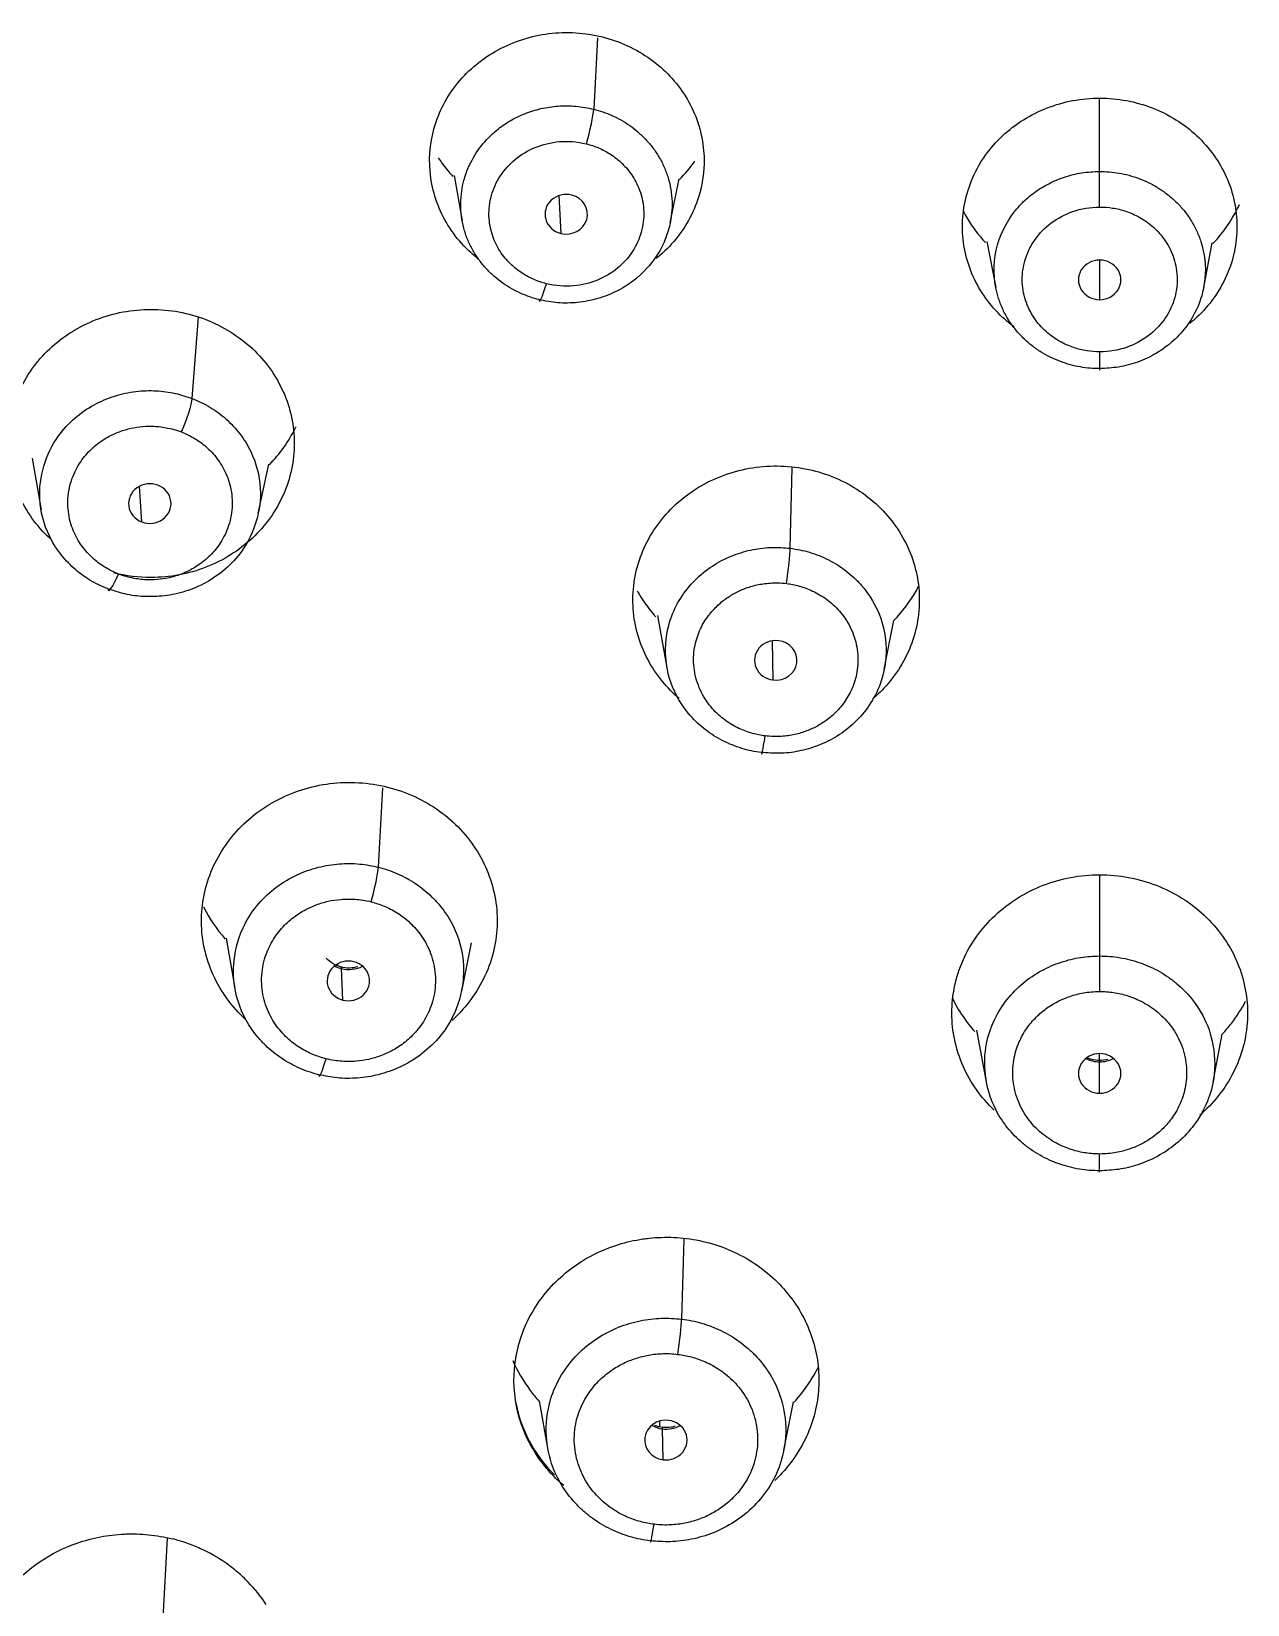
# Model space of a CAD drawing. Extents: x 1777 to 3131, y 3495 to 4487.
# Drawn here: x 2228.59 to 2241.49, y 4072.56 to 4089.24 of the extents above; entities that cross this region are included whole.
import ezdxf

# ---------------------------------------------------------------- set-up
doc = ezdxf.new("R2010")
doc.units = 0
doc.header["$LTSCALE"] = 30
doc.header["$MEASUREMENT"] = 0
doc.layers.add('\\M+5B3DF\\M+5B4E7\\M+5CFDF', color=3, linetype='CONTINUOUS', lineweight=9)

msp = doc.modelspace()

# ---------------------------------------------------------------- linework, layer by layer
at = {"layer": '\\M+5B3DF\\M+5B4E7\\M+5CFDF', "color": 0, "lineweight": -3}
for p, q in [((2234.596, 4089.175), (2234.557, 4088.418)), ((2239.924, 4087.758), (2239.924, 4088.534)), ((2233.076, 4087.714), (2233.162, 4087.235)), ((2235.368, 4087.213), (2235.463, 4087.678)), ((2239.924, 4087.38), (2239.924, 4087.758)), ((2234.189, 4087.502), (2234.208, 4087.101)), ((2238.728, 4087.015), (2238.821, 4086.528)), ((2241.028, 4086.528), (2241.118, 4087)), ((2239.924, 4086.818), (2239.924, 4086.397)), ((2230.299, 4085.35), (2230.367, 4086.212)), ((2239.924, 4085.845), (2239.924, 4085.652)), ((2228.602, 4084.716), (2228.695, 4084.17)), ((2231, 4084.13), (2231.111, 4084.654)), ((2236.642, 4083.762), (2236.664, 4084.615)), ((2229.763, 4084.042), (2229.739, 4084.42)), ((2235.233, 4083.049), (2235.334, 4082.496)), ((2237.64, 4082.482), (2237.742, 4082.997)), ((2236.449, 4082.782), (2236.458, 4082.366)), ((2232.273, 4080.381), (2232.319, 4081.221)), ((2239.924, 4080.301), (2239.924, 4079.44)), ((2230.66, 4079.628), (2230.751, 4079.1)), ((2233.157, 4079.067), (2233.261, 4079.579)), ((2231.84, 4079.356), (2231.841, 4079.338)), ((2239.924, 4079.44), (2239.924, 4079.063)), ((2231.879, 4079.322), (2231.876, 4079.321)), ((2231.897, 4078.971), (2231.883, 4079.306)), ((2238.618, 4078.654), (2238.721, 4078.104)), ((2241.127, 4078.104), (2241.223, 4078.612)), ((2239.924, 4078.333), (2239.924, 4078.405)), ((2239.924, 4077.984), (2239.924, 4078.317)), ((2239.924, 4077.147), (2239.924, 4077.34)), ((2235.514, 4076.437), (2235.49, 4075.59)), ((2233.98, 4074.724), (2234.069, 4074.22)), ((2236.575, 4074.201), (2236.675, 4074.714)), ((2235.259, 4074.449), (2235.258, 4074.509)), ((2235.293, 4074.098), (2235.287, 4074.426)), ((2229.99, 4072.419), (2230.038, 4073.266))]:
    msp.add_line(p, q, dxfattribs=at)
for centre, major_axis, ratio, start_param, end_param in [((2234.48, 4088.157), (0.073, 0.291), 0.092301, 4.35914, 5.844506), ((2234.266, 4087.304), (0.225, 0), 0.934348, 1.308545, 4.450138), ((2234.266, 4087.304), (0.225, 0), 0.934348, 4.450138, 7.59173), ((2239.924, 4086.608), (0.225, 0), 0.934363, 1.570796, 4.712389), ((2239.924, 4086.608), (0.225, 0), 0.934363, 4.712389, 7.853982), ((2234.055, 4086.674), (-0.073, -0.291), 0.092301, 5.984132, 7.500733), ((2230.185, 4085.102), (0.108, 0.28), 0.136474, 4.373342, 5.85552), ((2229.849, 4084.236), (0.225, 0), 0.934366, 1.17717, 4.318763), ((2229.849, 4084.236), (0.225, 0), 0.934366, 4.318763, 7.460356), ((2236.603, 4083.495), (0.037, 0.298), 0.046549, 4.350592, 5.83277), ((2229.518, 4083.596), (-0.108, -0.28), 0.136474, 5.995146, 7.514935), ((2236.488, 4082.574), (0.225, 0), 0.934409, 1.439557, 4.58115), ((2236.488, 4082.574), (0.225, 0), 0.934409, 4.58115, 7.722742), ((2236.375, 4081.88), (-0.037, -0.298), 0.046549, 5.972396, 7.492185), ((2232.196, 4080.121), (0.073, 0.291), 0.092301, 4.35914, 5.83813), ((2231.955, 4079.175), (0.225, 0), 0.934445, 1.308099, 4.449692), ((2231.961, 4079.574), (-0.3, 0.005), 0.926447, 1.053086, 1.323067), ((2231.961, 4079.574), (-0.3, 0.005), 0.926447, 1.323067, 2.090646), ((2231.955, 4079.175), (0.225, 0), 0.934445, 4.449692, 7.591285), ((2231.718, 4078.456), (-0.073, -0.291), 0.092301, 5.977756, 7.500733), ((2239.924, 4078.194), (0.225, 0), 0.934476, 1.570796, 4.712389), ((2239.924, 4078.595), (-0.3, 0), 0.92618, 1.054152, 1.570796), ((2239.924, 4078.194), (0.225, 0), 0.934476, 4.712389, 7.853982), ((2239.924, 4078.595), (-0.3, 0), 0.92618, 1.570796, 2.08744), ((2235.451, 4075.323), (-0.037, -0.298), 0.046549, 1.208999, 2.684802), ((2235.328, 4074.955), (1.62, -0.014), 0.92505, 3.312758, 3.897767), ((2235.323, 4074.307), (0.225, 0), 0.934536, 1.439287, 4.580879), ((2235.323, 4074.307), (0.225, 0), 0.934536, 4.580879, 7.722472), ((2235.326, 4074.699), (-0.298, 0.003), 0.92505, 1.035314, 1.447941), ((2235.248, 4074.144), (-0.037, -0.298), 0.046549, 2.824428, 3.140563), ((2235.326, 4074.699), (-0.298, 0.003), 0.92505, 1.447941, 2.107481), ((2235.197, 4073.521), (0.037, 0.298), 0.046549, 2.824428, 4.350592)]:
    msp.add_ellipse(centre, major_axis=major_axis, ratio=ratio, start_param=start_param, end_param=end_param, dxfattribs=at)
for points, knots in [([(2233.333, 4086.828), (2233.278, 4086.872), (2233.226, 4086.919), (2233.116, 4087.037), (2233.059, 4087.11), (2232.917, 4087.341), (2232.854, 4087.514), (2232.805, 4087.865), (2232.817, 4088.048), (2232.891, 4088.305), (2232.925, 4088.39), (2233.009, 4088.55), (2233.059, 4088.625), (2233.175, 4088.767), (2233.241, 4088.833), (2233.384, 4088.95), (2233.461, 4089.002), (2233.71, 4089.137), (2233.893, 4089.195), (2234.271, 4089.242), (2234.464, 4089.23), (2234.649, 4089.184)], [0, 0, 0, 0, 0.055336, 0.055336, 0.128002, 0.128002, 0.273335, 0.273335, 0.418668, 0.418668, 0.491335, 0.491335, 0.564001, 0.564001, 0.636668, 0.636668, 0.709334, 0.709334, 0.854667, 0.854667, 1, 1, 1, 1]), ([(2234.649, 4089.184), (2234.742, 4089.16), (2234.831, 4089.129), (2235.001, 4089.051), (2235.083, 4089.003), (2235.235, 4088.894), (2235.304, 4088.834), (2235.429, 4088.7), (2235.486, 4088.626), (2235.628, 4088.396), (2235.691, 4088.223), (2235.741, 4087.871), (2235.728, 4087.689), (2235.654, 4087.431), (2235.62, 4087.347), (2235.536, 4087.187), (2235.486, 4087.111), (2235.37, 4086.97), (2235.304, 4086.904), (2235.229, 4086.842), (2235.224, 4086.838), (2235.22, 4086.835)], [0, 0, 0, 0, 0.090422, 0.090422, 0.180844, 0.180844, 0.271266, 0.271266, 0.361688, 0.361688, 0.542532, 0.542532, 0.723376, 0.723376, 0.813798, 0.813798, 0.90422, 0.90422, 0.994642, 0.994642, 1, 1, 1, 1]), ([(2239.016, 4086.109), (2238.974, 4086.141), (2238.933, 4086.175), (2238.761, 4086.336), (2238.652, 4086.488), (2238.507, 4086.815), (2238.469, 4086.995), (2238.469, 4087.261), (2238.478, 4087.351), (2238.515, 4087.526), (2238.543, 4087.611), (2238.615, 4087.775), (2238.661, 4087.855), (2238.766, 4088.003), (2238.826, 4088.072), (2239.03, 4088.262), (2239.19, 4088.362), (2239.543, 4088.499), (2239.732, 4088.535), (2239.924, 4088.535)], [0, 0, 0, 0, 0.045156, 0.045156, 0.204297, 0.204297, 0.363437, 0.363437, 0.443008, 0.443008, 0.522578, 0.522578, 0.602148, 0.602148, 0.681719, 0.681719, 0.840859, 0.840859, 1, 1, 1, 1]), ([(2239.924, 4088.535), (2240.021, 4088.535), (2240.115, 4088.526), (2240.301, 4088.491), (2240.394, 4088.465), (2240.57, 4088.397), (2240.654, 4088.355), (2240.812, 4088.256), (2240.887, 4088.199), (2241.088, 4088.01), (2241.197, 4087.858), (2241.342, 4087.531), (2241.38, 4087.352), (2241.38, 4087.085), (2241.371, 4086.995), (2241.334, 4086.82), (2241.306, 4086.736), (2241.233, 4086.571), (2241.188, 4086.491), (2241.083, 4086.343), (2241.022, 4086.275), (2240.931, 4086.189), (2240.906, 4086.167), (2240.881, 4086.147)], [0, 0, 0, 0, 0.080978, 0.080978, 0.161956, 0.161956, 0.242935, 0.242935, 0.323913, 0.323913, 0.485869, 0.485869, 0.647826, 0.647826, 0.728804, 0.728804, 0.809782, 0.809782, 0.89076, 0.89076, 0.971739, 0.971739, 1, 1, 1, 1]), ([(2233.147, 4087.377), (2233.142, 4087.529), (2233.206, 4087.84), (2233.442, 4088.14), (2233.668, 4088.297), (2233.826, 4088.374), (2233.998, 4088.428), (2234.181, 4088.455), (2234.371, 4088.455), (2234.495, 4088.43), (2234.557, 4088.418)], [0, 0, 0, 0, 0.23603, 0.472143, 0.55592, 0.641379, 0.728518, 0.817335, 0.90783, 1, 1, 1, 1]), ([(2234.557, 4088.418), (2234.59, 4088.409), (2234.656, 4088.39), (2234.753, 4088.352), (2234.848, 4088.304), (2234.941, 4088.246), (2235.029, 4088.177), (2235.111, 4088.098), (2235.186, 4088.009), (2235.252, 4087.911), (2235.307, 4087.803), (2235.35, 4087.688), (2235.378, 4087.566), (2235.386, 4087.482), (2235.388, 4087.439), (2235.388, 4087.439)], [0, 0, 0, 0, 0.071041, 0.14432, 0.219836, 0.297588, 0.377575, 0.459797, 0.544253, 0.630941, 0.71986, 0.81101, 0.904389, 0.999996, 1, 1, 1, 1]), ([(2232.908, 4087.903), (2232.921, 4087.883), (2232.968, 4087.814), (2233.022, 4087.749), (2233.063, 4087.704)], [0, 0, 0, 0, 0.281668, 1, 1, 1, 1]), ([(2235.469, 4087.673), (2235.525, 4087.73), (2235.58, 4087.795), (2235.628, 4087.865), (2235.631, 4087.868)], [0, 0, 0, 0, 0.943951, 1, 1, 1, 1]), ([(2238.816, 4086.867), (2238.816, 4086.867), (2238.841, 4087.02), (2238.924, 4087.219), (2239.099, 4087.426), (2239.23, 4087.538), (2239.382, 4087.632), (2239.551, 4087.703), (2239.734, 4087.749), (2239.861, 4087.755), (2239.924, 4087.758)], [0, 0, 0, 0, 0.000015, 0.309012, 0.418687, 0.53056, 0.64463, 0.760894, 0.879352, 1, 1, 1, 1]), ([(2239.924, 4087.758), (2239.958, 4087.757), (2240.027, 4087.755), (2240.131, 4087.741), (2240.237, 4087.718), (2240.342, 4087.684), (2240.447, 4087.639), (2240.548, 4087.583), (2240.645, 4087.515), (2240.736, 4087.436), (2240.819, 4087.346), (2240.892, 4087.244), (2240.953, 4087.133), (2241.033, 4086.931), (2241.053, 4086.753), (2241.041, 4086.622)], [0, 0, 0, 0, 0.054926, 0.111582, 0.169967, 0.230082, 0.291925, 0.355496, 0.420794, 0.487818, 0.556567, 0.627042, 0.699239, 0.77316, 1, 1, 1, 1]), ([(2233.977, 4086.398), (2233.945, 4086.407), (2233.879, 4086.425), (2233.783, 4086.464), (2233.687, 4086.512), (2233.595, 4086.57), (2233.507, 4086.638), (2233.424, 4086.717), (2233.349, 4086.805), (2233.283, 4086.904), (2233.228, 4087.011), (2233.185, 4087.127), (2233.157, 4087.25), (2233.148, 4087.334), (2233.147, 4087.377), (2233.147, 4087.377)], [0, 0, 0, 0, 0.070759, 0.143803, 0.21913, 0.296743, 0.376642, 0.458827, 0.543299, 0.630059, 0.719108, 0.810447, 0.904077, 0.999997, 1, 1, 1, 1]), ([(2235.388, 4087.439), (2235.393, 4087.272), (2235.33, 4086.998), (2235.142, 4086.742), (2234.978, 4086.593), (2234.817, 4086.488), (2234.606, 4086.404), (2234.39, 4086.363), (2234.178, 4086.358), (2234.043, 4086.385), (2233.977, 4086.398)], [0, 0, 0, 0, 0.257114, 0.415149, 0.472783, 0.586671, 0.696334, 0.801775, 0.902996, 1, 1, 1, 1]), ([(2238.477, 4087.336), (2238.49, 4087.311), (2238.556, 4087.192), (2238.639, 4087.082), (2238.713, 4087.003)], [0, 0, 0, 0, 0.211254, 1, 1, 1, 1]), ([(2241.126, 4086.993), (2241.128, 4086.995), (2241.234, 4087.107), (2241.331, 4087.246), (2241.401, 4087.394), (2241.407, 4087.408)], [0, 0, 0, 0, 0.016612, 0.906155, 1, 1, 1, 1]), ([(2239.924, 4085.667), (2239.891, 4085.668), (2239.822, 4085.669), (2239.718, 4085.683), (2239.613, 4085.706), (2239.508, 4085.74), (2239.403, 4085.784), (2239.302, 4085.84), (2239.205, 4085.908), (2239.114, 4085.987), (2239.031, 4086.078), (2238.957, 4086.179), (2238.896, 4086.291), (2238.808, 4086.513), (2238.792, 4086.715), (2238.816, 4086.867)], [0, 0, 0, 0, 0.052708, 0.107117, 0.163228, 0.221042, 0.280559, 0.341779, 0.404704, 0.469333, 0.535668, 0.603708, 0.673456, 0.74491, 1, 1, 1, 1]), ([(2241.041, 4086.622), (2241.037, 4086.586), (2241.017, 4086.448), (2240.954, 4086.281), (2240.837, 4086.097), (2240.711, 4085.957), (2240.53, 4085.824), (2240.333, 4085.732), (2240.129, 4085.677), (2239.992, 4085.67), (2239.924, 4085.667)], [0, 0, 0, 0, 0.068824, 0.266866, 0.339135, 0.481875, 0.619328, 0.751498, 0.878388, 1, 1, 1, 1]), ([(2228.791, 4083.865), (2228.79, 4083.866), (2228.789, 4083.867), (2228.717, 4083.934), (2228.654, 4084.006), (2228.544, 4084.16), (2228.496, 4084.243), (2228.383, 4084.5), (2228.343, 4084.687), (2228.343, 4085.057), (2228.382, 4085.244), (2228.496, 4085.501), (2228.544, 4085.585), (2228.654, 4085.739), (2228.717, 4085.811), (2228.857, 4085.943), (2228.935, 4086.003), (2229.1, 4086.106), (2229.187, 4086.15), (2229.465, 4086.258), (2229.662, 4086.295), (2230.06, 4086.295), (2230.258, 4086.259), (2230.443, 4086.187)], [0, 0, 0, 0, 0.001088, 0.001088, 0.072439, 0.072439, 0.14379, 0.14379, 0.286492, 0.286492, 0.429193, 0.429193, 0.500544, 0.500544, 0.571895, 0.571895, 0.643246, 0.643246, 0.714597, 0.714597, 0.857298, 0.857298, 1, 1, 1, 1]), ([(2230.443, 4086.187), (2230.536, 4086.151), (2230.623, 4086.107), (2230.788, 4086.004), (2230.866, 4085.945), (2231.007, 4085.813), (2231.07, 4085.741), (2231.18, 4085.587), (2231.228, 4085.504), (2231.341, 4085.247), (2231.381, 4085.06), (2231.381, 4084.69), (2231.341, 4084.503), (2231.228, 4084.246), (2231.18, 4084.162), (2231.07, 4084.008), (2231.007, 4083.936), (2230.867, 4083.804), (2230.789, 4083.744), (2230.624, 4083.641), (2230.537, 4083.597), (2230.259, 4083.489), (2230.062, 4083.453), (2229.73, 4083.452), (2229.598, 4083.468), (2229.469, 4083.5)], [0, 0, 0, 0, 0.065216, 0.065216, 0.130431, 0.130431, 0.195647, 0.195647, 0.260862, 0.260862, 0.391294, 0.391294, 0.521725, 0.521725, 0.586941, 0.586941, 0.652156, 0.652156, 0.717372, 0.717372, 0.782587, 0.782587, 0.913019, 0.913019, 1, 1, 1, 1]), ([(2228.682, 4084.284), (2228.67, 4084.518), (2228.768, 4084.846), (2229.045, 4085.146), (2229.25, 4085.289), (2229.472, 4085.382), (2229.696, 4085.431), (2229.913, 4085.437), (2230.116, 4085.412), (2230.239, 4085.37), (2230.299, 4085.35)], [0, 0, 0, 0, 0.317545, 0.431281, 0.539615, 0.64254, 0.740048, 0.832131, 0.918783, 1, 1, 1, 1]), ([(2230.299, 4085.35), (2230.331, 4085.337), (2230.395, 4085.31), (2230.487, 4085.26), (2230.575, 4085.201), (2230.658, 4085.134), (2230.735, 4085.059), (2230.806, 4084.977), (2230.868, 4084.886), (2230.968, 4084.703), (2231.013, 4084.535), (2231.021, 4084.399), (2231.021, 4084.399)], [0, 0, 0, 0, 0.079501, 0.160311, 0.242431, 0.325859, 0.410595, 0.496638, 0.583987, 0.672642, 0.999999, 1, 1, 1, 1]), ([(2231.117, 4084.648), (2231.228, 4084.763), (2231.325, 4084.898), (2231.397, 4085.044), (2231.4, 4085.049)], [0, 0, 0, 0, 0.965831, 1, 1, 1, 1]), ([(2235.463, 4082.168), (2235.399, 4082.224), (2235.34, 4082.284), (2235.166, 4082.496), (2235.076, 4082.666), (2234.974, 4083.024), (2234.96, 4083.214), (2234.999, 4083.49), (2235.022, 4083.582), (2235.086, 4083.758), (2235.126, 4083.842), (2235.226, 4084.004), (2235.285, 4084.08), (2235.415, 4084.22), (2235.487, 4084.283), (2235.726, 4084.455), (2235.906, 4084.538), (2236.291, 4084.635), (2236.492, 4084.647), (2236.691, 4084.623)], [0, 0, 0, 0, 0.067762, 0.067762, 0.223135, 0.223135, 0.378508, 0.378508, 0.456195, 0.456195, 0.533881, 0.533881, 0.611568, 0.611568, 0.689254, 0.689254, 0.844627, 0.844627, 1, 1, 1, 1]), ([(2236.691, 4084.623), (2236.79, 4084.611), (2236.887, 4084.59), (2237.074, 4084.53), (2237.166, 4084.491), (2237.338, 4084.398), (2237.419, 4084.344), (2237.568, 4084.222), (2237.637, 4084.153), (2237.818, 4083.932), (2237.908, 4083.761), (2238.011, 4083.404), (2238.024, 4083.213), (2237.986, 4082.938), (2237.963, 4082.845), (2237.899, 4082.67), (2237.858, 4082.585), (2237.759, 4082.424), (2237.7, 4082.347), (2237.597, 4082.237), (2237.556, 4082.198), (2237.513, 4082.161)], [0, 0, 0, 0, 0.086311, 0.086311, 0.172622, 0.172622, 0.258933, 0.258933, 0.345244, 0.345244, 0.517866, 0.517866, 0.690489, 0.690489, 0.7768, 0.7768, 0.863111, 0.863111, 0.949422, 0.949422, 1, 1, 1, 1]), ([(2231.021, 4084.399), (2231.033, 4084.165), (2230.935, 4083.836), (2230.658, 4083.537), (2230.453, 4083.394), (2230.233, 4083.301), (2230.008, 4083.252), (2229.791, 4083.245), (2229.588, 4083.27), (2229.463, 4083.312), (2229.403, 4083.332)], [0, 0, 0, 0, 0.318047, 0.431252, 0.539193, 0.641871, 0.739289, 0.831449, 0.918352, 1, 1, 1, 1]), ([(2229.403, 4083.332), (2229.371, 4083.346), (2229.305, 4083.373), (2229.213, 4083.424), (2229.124, 4083.483), (2229.041, 4083.551), (2228.965, 4083.626), (2228.895, 4083.708), (2228.834, 4083.797), (2228.734, 4083.98), (2228.689, 4084.149), (2228.682, 4084.284), (2228.682, 4084.284)], [0, 0, 0, 0, 0.080884, 0.162636, 0.245257, 0.328749, 0.413111, 0.498345, 0.584452, 0.671432, 0.999997, 1, 1, 1, 1]), ([(2235.32, 4082.652), (2235.316, 4082.783), (2235.351, 4082.999), (2235.487, 4083.262), (2235.646, 4083.449), (2235.833, 4083.593), (2236.036, 4083.694), (2236.244, 4083.753), (2236.447, 4083.778), (2236.578, 4083.767), (2236.642, 4083.762)], [0, 0, 0, 0, 0.204916, 0.33743, 0.463649, 0.583562, 0.697162, 0.804439, 0.905387, 1, 1, 1, 1]), ([(2236.642, 4083.762), (2236.676, 4083.757), (2236.745, 4083.747), (2236.848, 4083.721), (2236.949, 4083.685), (2237.048, 4083.641), (2237.143, 4083.587), (2237.234, 4083.524), (2237.319, 4083.452), (2237.467, 4083.299), (2237.612, 4083.055), (2237.655, 4082.814), (2237.658, 4082.708)], [0, 0, 0, 0, 0.063427, 0.127899, 0.193416, 0.259977, 0.327583, 0.396232, 0.465923, 0.536657, 0.797869, 1, 1, 1, 1]), ([(2237.742, 4082.996), (2237.835, 4083.093), (2237.927, 4083.216), (2237.998, 4083.349), (2238.007, 4083.366)], [0, 0, 0, 0, 0.87415, 1, 1, 1, 1]), ([(2235.019, 4083.309), (2235.044, 4083.265), (2235.104, 4083.17), (2235.174, 4083.082), (2235.216, 4083.035)], [0, 0, 0, 0, 0.446358, 1, 1, 1, 1]), ([(2237.658, 4082.708), (2237.661, 4082.577), (2237.627, 4082.36), (2237.491, 4082.098), (2237.333, 4081.911), (2237.146, 4081.767), (2236.943, 4081.666), (2236.735, 4081.606), (2236.531, 4081.582), (2236.4, 4081.592), (2236.336, 4081.597)], [0, 0, 0, 0, 0.20536, 0.337263, 0.463034, 0.582676, 0.696191, 0.803583, 0.904852, 1, 1, 1, 1]), ([(2236.336, 4081.597), (2236.301, 4081.602), (2236.23, 4081.612), (2236.127, 4081.64), (2236.025, 4081.675), (2235.926, 4081.72), (2235.831, 4081.774), (2235.741, 4081.837), (2235.657, 4081.908), (2235.51, 4082.061), (2235.365, 4082.305), (2235.322, 4082.547), (2235.32, 4082.652)], [0, 0, 0, 0, 0.06457, 0.129833, 0.19579, 0.262441, 0.329787, 0.397828, 0.466566, 0.536001, 0.79822, 1, 1, 1, 1]), ([(2230.865, 4078.766), (2230.838, 4078.791), (2230.812, 4078.817), (2230.719, 4078.916), (2230.658, 4078.995), (2230.505, 4079.244), (2230.437, 4079.43), (2230.384, 4079.809), (2230.397, 4080.005), (2230.477, 4080.283), (2230.513, 4080.374), (2230.604, 4080.546), (2230.658, 4080.628), (2230.783, 4080.78), (2230.854, 4080.852), (2231.007, 4080.978), (2231.091, 4081.034), (2231.359, 4081.179), (2231.556, 4081.242), (2231.964, 4081.292), (2232.171, 4081.28), (2232.371, 4081.23)], [0, 0, 0, 0, 0.027819, 0.027819, 0.102602, 0.102602, 0.252169, 0.252169, 0.401735, 0.401735, 0.476518, 0.476518, 0.551301, 0.551301, 0.626084, 0.626084, 0.700867, 0.700867, 0.850434, 0.850434, 1, 1, 1, 1]), ([(2232.371, 4081.23), (2232.471, 4081.205), (2232.567, 4081.171), (2232.75, 4081.087), (2232.839, 4081.035), (2233.002, 4080.918), (2233.076, 4080.853), (2233.212, 4080.709), (2233.272, 4080.629), (2233.426, 4080.381), (2233.493, 4080.194), (2233.547, 4079.815), (2233.533, 4079.619), (2233.454, 4079.341), (2233.417, 4079.25), (2233.326, 4079.078), (2233.273, 4078.997), (2233.163, 4078.863), (2233.111, 4078.808), (2233.055, 4078.757)], [0, 0, 0, 0, 0.092974, 0.092974, 0.185947, 0.185947, 0.278921, 0.278921, 0.371894, 0.371894, 0.557841, 0.557841, 0.743788, 0.743788, 0.836762, 0.836762, 0.929735, 0.929735, 1, 1, 1, 1]), ([(2230.743, 4079.392), (2230.757, 4079.525), (2230.821, 4079.743), (2230.995, 4079.998), (2231.186, 4080.176), (2231.403, 4080.305), (2231.63, 4080.385), (2231.855, 4080.422), (2232.072, 4080.422), (2232.207, 4080.394), (2232.273, 4080.381)], [0, 0, 0, 0, 0.199313, 0.332633, 0.459657, 0.580375, 0.694777, 0.802853, 0.904597, 1, 1, 1, 1]), ([(2232.273, 4080.381), (2232.307, 4080.371), (2232.377, 4080.352), (2232.477, 4080.312), (2232.575, 4080.265), (2232.669, 4080.208), (2232.757, 4080.143), (2232.84, 4080.069), (2232.917, 4079.988), (2233.05, 4079.814), (2233.169, 4079.544), (2233.182, 4079.287), (2233.171, 4079.178)], [0, 0, 0, 0, 0.063259, 0.127319, 0.19218, 0.257841, 0.324301, 0.391561, 0.459619, 0.528475, 0.795707, 1, 1, 1, 1]), ([(2238.806, 4077.804), (2238.666, 4077.938), (2238.552, 4078.098), (2238.398, 4078.448), (2238.356, 4078.641), (2238.356, 4078.928), (2238.366, 4079.025), (2238.406, 4079.213), (2238.436, 4079.305), (2238.514, 4079.483), (2238.563, 4079.568), (2238.677, 4079.728), (2238.742, 4079.802), (2238.961, 4080.007), (2239.134, 4080.115), (2239.514, 4080.263), (2239.717, 4080.301), (2239.924, 4080.301)], [0, 0, 0, 0, 0.163635, 0.163635, 0.330908, 0.330908, 0.414544, 0.414544, 0.498181, 0.498181, 0.581817, 0.581817, 0.665454, 0.665454, 0.832727, 0.832727, 1, 1, 1, 1]), ([(2239.924, 4080.301), (2240.028, 4080.301), (2240.13, 4080.292), (2240.33, 4080.254), (2240.43, 4080.226), (2240.62, 4080.152), (2240.71, 4080.107), (2240.88, 4080.001), (2240.961, 4079.939), (2241.178, 4079.736), (2241.295, 4079.572), (2241.451, 4079.219), (2241.492, 4079.026), (2241.493, 4078.739), (2241.483, 4078.641), (2241.443, 4078.453), (2241.413, 4078.362), (2241.335, 4078.184), (2241.286, 4078.098), (2241.172, 4077.939), (2241.107, 4077.865), (2241.019, 4077.782), (2241.003, 4077.767), (2240.987, 4077.753)], [0, 0, 0, 0, 0.081882, 0.081882, 0.163763, 0.163763, 0.245645, 0.245645, 0.327527, 0.327527, 0.49129, 0.49129, 0.655053, 0.655053, 0.736935, 0.736935, 0.818816, 0.818816, 0.900698, 0.900698, 0.98258, 0.98258, 1, 1, 1, 1]), ([(2231.641, 4078.181), (2231.606, 4078.19), (2231.537, 4078.209), (2231.436, 4078.249), (2231.339, 4078.297), (2231.245, 4078.354), (2231.156, 4078.419), (2231.073, 4078.492), (2230.997, 4078.574), (2230.861, 4078.751), (2230.742, 4079.024), (2230.731, 4079.284), (2230.743, 4079.392)], [0, 0, 0, 0, 0.062954, 0.126683, 0.191187, 0.256467, 0.322523, 0.389357, 0.456969, 0.52536, 0.798637, 1, 1, 1, 1]), ([(2231.885, 4079.32), (2231.85, 4079.329), (2231.788, 4079.353), (2231.741, 4079.394), (2231.721, 4079.416)], [0, 0, 0, 0, 0.491972, 1, 1, 1, 1]), ([(2232.057, 4079.325), (2232.029, 4079.317), (2231.966, 4079.307), (2231.905, 4079.315), (2231.873, 4079.323)], [0, 0, 0, 0, 0.47508, 1, 1, 1, 1]), ([(2238.712, 4078.178), (2238.699, 4078.29), (2238.706, 4078.492), (2238.796, 4078.761), (2238.932, 4078.979), (2239.105, 4079.156), (2239.302, 4079.289), (2239.51, 4079.378), (2239.719, 4079.43), (2239.857, 4079.437), (2239.924, 4079.44)], [0, 0, 0, 0, 0.173019, 0.310721, 0.441919, 0.566603, 0.684762, 0.796386, 0.901468, 1, 1, 1, 1]), ([(2239.924, 4079.44), (2239.96, 4079.439), (2240.032, 4079.437), (2240.141, 4079.423), (2240.248, 4079.4), (2240.355, 4079.368), (2240.459, 4079.327), (2240.559, 4079.276), (2240.655, 4079.215), (2240.832, 4079.08), (2241.023, 4078.848), (2241.106, 4078.603), (2241.126, 4078.495)], [0, 0, 0, 0, 0.063269, 0.127339, 0.192208, 0.257876, 0.324342, 0.391606, 0.459668, 0.528526, 0.795746, 1, 1, 1, 1]), ([(2233.171, 4079.178), (2233.158, 4079.042), (2233.094, 4078.82), (2232.918, 4078.562), (2232.725, 4078.384), (2232.508, 4078.256), (2232.281, 4078.175), (2232.056, 4078.14), (2231.841, 4078.14), (2231.706, 4078.167), (2231.641, 4078.181)], [0, 0, 0, 0, 0.20284, 0.336326, 0.46327, 0.583678, 0.697552, 0.804895, 0.90571, 1, 1, 1, 1]), ([(2231.883, 4079.306), (2231.883, 4079.313), (2231.882, 4079.32), (2231.879, 4079.321), (2231.879, 4079.322)], [0, 0, 0, 0, 0.763911, 1, 1, 1, 1]), ([(2238.359, 4078.996), (2238.393, 4078.927), (2238.465, 4078.803), (2238.554, 4078.689), (2238.599, 4078.639)], [0, 0, 0, 0, 0.538991, 1, 1, 1, 1]), ([(2241.225, 4078.611), (2241.259, 4078.647), (2241.351, 4078.757), (2241.429, 4078.877), (2241.472, 4078.96)], [0, 0, 0, 0, 0.345784, 1, 1, 1, 1]), ([(2241.126, 4078.495), (2241.151, 4078.361), (2241.151, 4078.131), (2241.052, 4077.839), (2240.915, 4077.62), (2240.742, 4077.444), (2240.545, 4077.311), (2240.337, 4077.223), (2240.129, 4077.171), (2239.991, 4077.165), (2239.924, 4077.162)], [0, 0, 0, 0, 0.202814, 0.336299, 0.463244, 0.583653, 0.697531, 0.804879, 0.905702, 1, 1, 1, 1]), ([(2239.931, 4078.332), (2239.896, 4078.332), (2239.851, 4078.337), (2239.808, 4078.352), (2239.796, 4078.357)], [0, 0, 0, 0, 0.721892, 1, 1, 1, 1]), ([(2239.925, 4078.332), (2239.925, 4078.332), (2239.924, 4078.331), (2239.924, 4078.324), (2239.924, 4078.317)], [0, 0, 0, 0, 0.256608, 1, 1, 1, 1]), ([(2239.924, 4077.162), (2239.889, 4077.163), (2239.816, 4077.164), (2239.708, 4077.178), (2239.601, 4077.201), (2239.494, 4077.233), (2239.39, 4077.275), (2239.29, 4077.326), (2239.194, 4077.386), (2239.014, 4077.524), (2238.808, 4077.777), (2238.727, 4078.049), (2238.712, 4078.178)], [0, 0, 0, 0, 0.060581, 0.121908, 0.183982, 0.246805, 0.310376, 0.374697, 0.439768, 0.50559, 0.768463, 1, 1, 1, 1]), ([(2234.521, 4076.255), (2234.598, 4076.297), (2234.757, 4076.367), (2234.926, 4076.412), (2235.035, 4076.432), (2235.057, 4076.436), (2235.101, 4076.442), (2235.166, 4076.451), (2235.232, 4076.455), (2235.364, 4076.459), (2235.452, 4076.455), (2235.54, 4076.445)], [0, 0, 0, 0, 0.25, 0.5, 0.5, 0.5625, 0.5625, 0.625, 0.75, 0.75, 1, 1, 1, 1]), ([(2235.54, 4076.445), (2235.73, 4076.421), (2235.91, 4076.368), (2236.249, 4076.202), (2236.399, 4076.092), (2236.655, 4075.828), (2236.757, 4075.676), (2236.899, 4075.346), (2236.939, 4075.171), (2236.948, 4074.904), (2236.943, 4074.816), (2236.916, 4074.641), (2236.894, 4074.553), (2236.834, 4074.384), (2236.797, 4074.303), (2236.707, 4074.147), (2236.654, 4074.072), (2236.559, 4073.959), (2236.52, 4073.918), (2236.478, 4073.879)], [0, 0, 0, 0, 0.158447, 0.158447, 0.316894, 0.316894, 0.475342, 0.475342, 0.633789, 0.633789, 0.713013, 0.713013, 0.792236, 0.792236, 0.87146, 0.87146, 0.950683, 0.950683, 1, 1, 1, 1]), ([(2234.24, 4073.824), (2234.192, 4073.865), (2234.146, 4073.908), (2233.981, 4074.088), (2233.882, 4074.244), (2233.749, 4074.575), (2233.713, 4074.753), (2233.71, 4075.107), (2233.742, 4075.286), (2233.869, 4075.619), (2233.965, 4075.776), (2234.207, 4076.048), (2234.355, 4076.165), (2234.521, 4076.255)], [0, 0, 0, 0, 0.064109, 0.064109, 0.251287, 0.251287, 0.438465, 0.438465, 0.625643, 0.625643, 0.812822, 0.812822, 1, 1, 1, 1]), ([(2234.056, 4074.345), (2234.048, 4074.478), (2234.073, 4074.708), (2234.205, 4075), (2234.376, 4075.22), (2234.584, 4075.389), (2234.811, 4075.508), (2235.044, 4075.577), (2235.272, 4075.606), (2235.419, 4075.595), (2235.49, 4075.59)], [0, 0, 0, 0, 0.188019, 0.324425, 0.454049, 0.576877, 0.692896, 0.802096, 0.904467, 1, 1, 1, 1]), ([(2235.49, 4075.59), (2235.526, 4075.584), (2235.597, 4075.574), (2235.703, 4075.547), (2235.807, 4075.512), (2235.908, 4075.469), (2236.006, 4075.416), (2236.099, 4075.356), (2236.187, 4075.287), (2236.356, 4075.128), (2236.526, 4074.868), (2236.583, 4074.605), (2236.591, 4074.493)], [0, 0, 0, 0, 0.062302, 0.12523, 0.188785, 0.252964, 0.317769, 0.383197, 0.44925, 0.515925, 0.79617, 1, 1, 1, 1]), ([(2233.699, 4075.15), (2233.748, 4075.038), (2233.835, 4074.891), (2233.943, 4074.757), (2233.976, 4074.721)], [0, 0, 0, 0, 0.7185, 1, 1, 1, 1]), ([(2236.683, 4074.708), (2236.739, 4074.77), (2236.834, 4074.891), (2236.911, 4075.023), (2236.942, 4075.085)], [0, 0, 0, 0, 0.541416, 1, 1, 1, 1]), ([(2236.591, 4074.493), (2236.601, 4074.357), (2236.576, 4074.121), (2236.441, 4073.825), (2236.268, 4073.605), (2236.059, 4073.436), (2235.831, 4073.318), (2235.599, 4073.25), (2235.373, 4073.222), (2235.228, 4073.233), (2235.158, 4073.239)], [0, 0, 0, 0, 0.192124, 0.329096, 0.458873, 0.581461, 0.696864, 0.805086, 0.906131, 1, 1, 1, 1]), ([(2235.158, 4073.239), (2235.122, 4073.244), (2235.051, 4073.254), (2234.946, 4073.281), (2234.842, 4073.315), (2234.741, 4073.359), (2234.643, 4073.411), (2234.55, 4073.472), (2234.461, 4073.541), (2234.289, 4073.703), (2234.118, 4073.967), (2234.063, 4074.235), (2234.056, 4074.345)], [0, 0, 0, 0, 0.061456, 0.123657, 0.186603, 0.250297, 0.314739, 0.379928, 0.445868, 0.512557, 0.799557, 1, 1, 1, 1]), ([(2235.42, 4074.452), (2235.408, 4074.448), (2235.362, 4074.438), (2235.315, 4074.438), (2235.279, 4074.442)], [0, 0, 0, 0, 0.272268, 1, 1, 1, 1]), ([(2228.009, 4071.976), (2228.031, 4072.115), (2228.072, 4072.248), (2228.19, 4072.503), (2228.269, 4072.624), (2228.455, 4072.84), (2228.565, 4072.937), (2228.805, 4073.1), (2228.938, 4073.166), (2229.078, 4073.215)], [0, 0, 0, 0, 0.25, 0.25, 0.5, 0.5, 0.75, 0.75, 1, 1, 1, 1]), ([(2229.078, 4073.215), (2229.159, 4073.243), (2229.242, 4073.265), (2229.408, 4073.297), (2229.493, 4073.307), (2229.601, 4073.312), (2229.622, 4073.312), (2229.665, 4073.313), (2229.73, 4073.312), (2229.794, 4073.308), (2229.922, 4073.295), (2230.006, 4073.281), (2230.089, 4073.26)], [0, 0, 0, 0, 0.25, 0.25, 0.5, 0.5, 0.5625, 0.5625, 0.625, 0.75, 0.75, 1, 1, 1, 1]), ([(2231.082, 4072.563), (2231.027, 4072.649), (2230.963, 4072.728), (2230.857, 4072.838), (2230.82, 4072.873), (2230.761, 4072.923), (2230.741, 4072.939), (2230.7, 4072.971), (2230.679, 4072.986), (2230.573, 4073.061), (2230.483, 4073.112), (2230.34, 4073.177), (2230.292, 4073.197), (2230.217, 4073.223), (2230.192, 4073.231), (2230.141, 4073.246), (2230.115, 4073.253), (2230.089, 4073.26)], [0, 0, 0, 0, 0.25, 0.25, 0.375, 0.375, 0.4375, 0.4375, 0.5, 0.5, 0.75, 0.75, 0.875, 0.875, 0.9375, 0.9375, 1, 1, 1, 1])]:
    msp.add_open_spline(points, degree=3, knots=knots, dxfattribs=at)
for points in [[(2234.055, 4086.567), (2234.011, 4086.578), (2233.924, 4086.607), (2233.799, 4086.673), (2233.673, 4086.771), (2233.56, 4086.905), (2233.475, 4087.077), (2233.436, 4087.282), (2233.461, 4087.504), (2233.557, 4087.716), (2233.719, 4087.895), (2233.929, 4088.022), (2234.189, 4088.087), (2234.38, 4088.075), (2234.48, 4088.05)], [(2234.48, 4088.05), (2234.524, 4088.039), (2234.61, 4088.01), (2234.735, 4087.945), (2234.862, 4087.846), (2234.975, 4087.712), (2235.06, 4087.54), (2235.099, 4087.334), (2235.074, 4087.113), (2234.978, 4086.901), (2234.816, 4086.722), (2234.606, 4086.596), (2234.346, 4086.53), (2234.154, 4086.542), (2234.055, 4086.567)], [(2239.924, 4085.845), (2239.879, 4085.845), (2239.787, 4085.852), (2239.649, 4085.885), (2239.499, 4085.95), (2239.353, 4086.052), (2239.223, 4086.198), (2239.128, 4086.387), (2239.091, 4086.607), (2239.125, 4086.835), (2239.232, 4087.047), (2239.4, 4087.219), (2239.632, 4087.345), (2239.821, 4087.38), (2239.924, 4087.38)], [(2239.924, 4087.38), (2239.97, 4087.38), (2240.061, 4087.373), (2240.2, 4087.341), (2240.35, 4087.276), (2240.496, 4087.174), (2240.626, 4087.028), (2240.721, 4086.839), (2240.758, 4086.619), (2240.724, 4086.39), (2240.617, 4086.179), (2240.449, 4086.006), (2240.216, 4085.88), (2240.028, 4085.845), (2239.924, 4085.845)], [(2229.518, 4083.489), (2229.478, 4083.505), (2229.396, 4083.543), (2229.271, 4083.628), (2229.152, 4083.745), (2229.051, 4083.901), (2228.984, 4084.092), (2228.972, 4084.32), (2229.028, 4084.536), (2229.126, 4084.705), (2229.243, 4084.833), (2229.372, 4084.927), (2229.497, 4084.99), (2229.62, 4085.03), (2229.741, 4085.053), (2229.872, 4085.06), (2230.019, 4085.046), (2230.129, 4085.016), (2230.185, 4084.995)], [(2230.185, 4084.995), (2230.225, 4084.979), (2230.307, 4084.941), (2230.432, 4084.856), (2230.551, 4084.738), (2230.652, 4084.582), (2230.719, 4084.391), (2230.731, 4084.163), (2230.674, 4083.947), (2230.577, 4083.779), (2230.459, 4083.651), (2230.331, 4083.557), (2230.206, 4083.494), (2230.083, 4083.454), (2229.962, 4083.431), (2229.83, 4083.424), (2229.683, 4083.438), (2229.574, 4083.468), (2229.518, 4083.489)], [(2236.375, 4081.773), (2236.332, 4081.778), (2236.243, 4081.795), (2236.099, 4081.847), (2235.951, 4081.932), (2235.81, 4082.057), (2235.693, 4082.226), (2235.618, 4082.443), (2235.612, 4082.665), (2235.659, 4082.852), (2235.738, 4083.004), (2235.836, 4083.126), (2235.94, 4083.217), (2236.046, 4083.286), (2236.159, 4083.338), (2236.284, 4083.376), (2236.426, 4083.397), (2236.541, 4083.396), (2236.603, 4083.388)], [(2236.603, 4083.388), (2236.646, 4083.383), (2236.735, 4083.366), (2236.879, 4083.314), (2237.027, 4083.229), (2237.168, 4083.103), (2237.285, 4082.934), (2237.36, 4082.717), (2237.365, 4082.495), (2237.318, 4082.308), (2237.239, 4082.156), (2237.142, 4082.034), (2237.038, 4081.944), (2236.931, 4081.875), (2236.818, 4081.823), (2236.693, 4081.785), (2236.551, 4081.764), (2236.436, 4081.765), (2236.375, 4081.773)], [(2231.718, 4078.349), (2231.672, 4078.361), (2231.579, 4078.392), (2231.444, 4078.46), (2231.304, 4078.564), (2231.178, 4078.707), (2231.079, 4078.89), (2231.026, 4079.113), (2231.042, 4079.355), (2231.12, 4079.562), (2231.229, 4079.721), (2231.356, 4079.842), (2231.487, 4079.927), (2231.615, 4079.985), (2231.739, 4080.022), (2231.872, 4080.043), (2232.024, 4080.045), (2232.137, 4080.029), (2232.196, 4080.014)], [(2232.196, 4080.014), (2232.242, 4080.002), (2232.335, 4079.972), (2232.471, 4079.903), (2232.61, 4079.799), (2232.736, 4079.656), (2232.835, 4079.473), (2232.888, 4079.249), (2232.872, 4079.007), (2232.793, 4078.8), (2232.684, 4078.642), (2232.557, 4078.521), (2232.426, 4078.436), (2232.299, 4078.378), (2232.175, 4078.341), (2232.042, 4078.32), (2231.89, 4078.318), (2231.777, 4078.335), (2231.718, 4078.349)], [(2230.418, 4079.96), (2230.48, 4079.838), (2230.557, 4079.723), (2230.649, 4079.619)], [(2239.924, 4077.34), (2239.876, 4077.34), (2239.778, 4077.347), (2239.628, 4077.381), (2239.465, 4077.448), (2239.303, 4077.555), (2239.157, 4077.707), (2239.044, 4077.91), (2238.993, 4078.148), (2239.011, 4078.367), (2239.072, 4078.547), (2239.161, 4078.694), (2239.264, 4078.809), (2239.371, 4078.895), (2239.483, 4078.961), (2239.606, 4079.014), (2239.747, 4079.052), (2239.862, 4079.063), (2239.924, 4079.063)], [(2239.924, 4079.063), (2239.973, 4079.063), (2240.071, 4079.056), (2240.221, 4079.022), (2240.384, 4078.955), (2240.546, 4078.848), (2240.692, 4078.695), (2240.805, 4078.492), (2240.856, 4078.254), (2240.838, 4078.035), (2240.776, 4077.856), (2240.687, 4077.709), (2240.584, 4077.594), (2240.478, 4077.509), (2240.366, 4077.442), (2240.243, 4077.39), (2240.102, 4077.352), (2239.987, 4077.34), (2239.924, 4077.34)], [(2240.011, 4078.343), (2239.982, 4078.336), (2239.951, 4078.332), (2239.918, 4078.332)], [(2235.197, 4073.414), (2235.151, 4073.42), (2235.055, 4073.438), (2234.907, 4073.489), (2234.751, 4073.574), (2234.6, 4073.698), (2234.468, 4073.866), (2234.374, 4074.076), (2234.339, 4074.325), (2234.379, 4074.57), (2234.473, 4074.769), (2234.591, 4074.922), (2234.724, 4075.036), (2234.856, 4075.116), (2234.986, 4075.171), (2235.122, 4075.207), (2235.27, 4075.227), (2235.388, 4075.224), (2235.451, 4075.216)], [(2235.451, 4075.216), (2235.497, 4075.21), (2235.592, 4075.192), (2235.741, 4075.141), (2235.898, 4075.056), (2236.049, 4074.932), (2236.181, 4074.763), (2236.274, 4074.553), (2236.309, 4074.304), (2236.268, 4074.059), (2236.175, 4073.86), (2236.056, 4073.708), (2235.923, 4073.594), (2235.792, 4073.514), (2235.662, 4073.46), (2235.526, 4073.423), (2235.378, 4073.404), (2235.26, 4073.406), (2235.197, 4073.414)], [(2235.291, 4074.441), (2235.261, 4074.444), (2235.233, 4074.451), (2235.206, 4074.461)]]:
    msp.add_open_spline(points, degree=3, dxfattribs=at)

doc.saveas('drawing.dxf')
